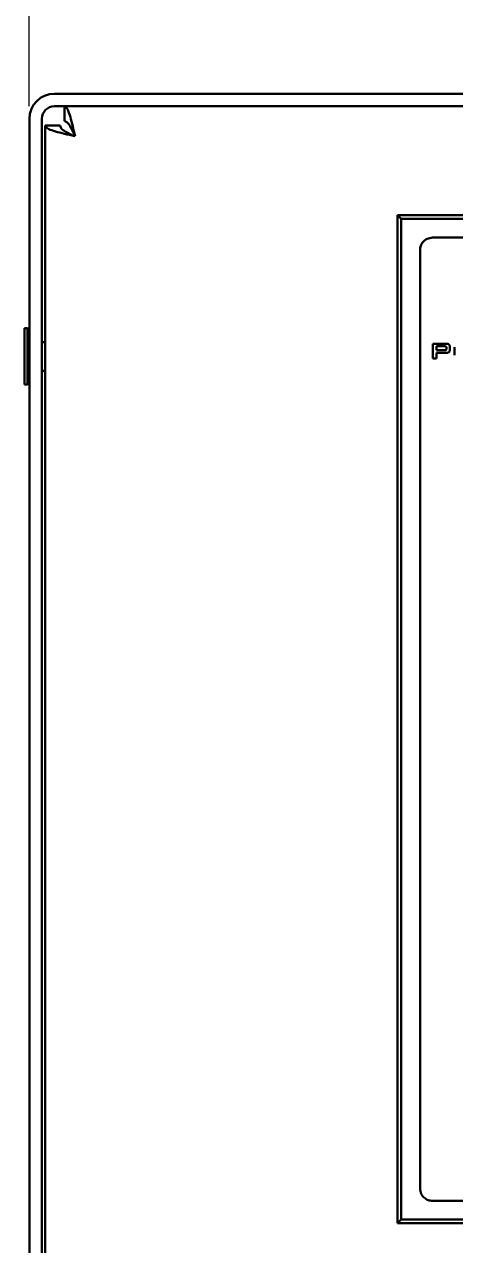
# Model space of a CAD drawing. Header units: millimetres. Extents: x 8 to 774, y 1 to 562.
# Drawn here: x 115.7 to 150.2, y 259.1 to 356.6 of the extents above; entities that cross this region are included whole.
import ezdxf

# ---------------------------------------------------------------- set-up
doc = ezdxf.new("R2010")
doc.units = ezdxf.units.MM
doc.layers.get('0').update_dxf_attribs({"lineweight": 9})
doc.layers.get('Defpoints').update_dxf_attribs({"lineweight": 9})
for name, color, linetype, lineweight in [('2KD_寸法１', 7, 'Continuous', 15), ('2KD_寸法１ @ 1', 7, 'Continuous', 15), ('2KD_寸法１ @ 2', 7, 'Continuous', 15)]:
    doc.layers.add(name, color=color, linetype=linetype, lineweight=lineweight)
doc.styles.get("Standard").update_dxf_attribs({"font": 'simplex.shx', "width": 0.8, "bigfont": 'extfont.shx'})
doc.dimstyles.new('KD-STD', dxfattribs={"dimscale": 0, "dimtxt": 2.5, "dimasz": 2.5, "dimexe": 1, "dimexo": 1, "dimgap": 1, "dimtad": 1, "dimdsep": 46, "dimtxsty": 'Standard', "dimblk": 'OPEN30', "dimcen": 0, "dimadec": 0, "dimazin": 0, "dimtfac": 1, "dimtmove": 0, "dimatfit": 3, "dimldrblk": 'OPEN30', "dimfxl": 1, "dimtfill": 1, "dimtolj": 1, "dimtzin": 0, "dimlwd": 15, "dimlwe": 15, "dimarcsym": 0})

# ---------------------------------------------------------------- blocks, each defined once
blk = doc.blocks.new('_Open30')
at = {"lineweight": -2}
for p, q in [((-1, 0.268), (0, 0)), ((0, 0), (-1, -0.268)), ((0, 0), (-1, 0))]:
    blk.add_line(p, q, dxfattribs=at)
blk = doc.blocks.new('*D74')
at = {"layer": '2KD_寸法１', "color": 0, "lineweight": 15}
for p, q in [((116.139, 350.045), (116.139, 380.417)), ((216.139, 350.045), (216.139, 380.417)), ((118.639, 379.417), (213.639, 379.417))]:
    blk.add_line(p, q, dxfattribs=at)
at = {"layer": 'Defpoints', "color": 0}
for p in [(216.139, 379.417), (116.139, 349.045), (216.139, 349.045)]:
    blk.add_point(p, dxfattribs=at)
at = {"layer": '2KD_寸法１', "color": 0, "lineweight": 15, "xscale": 2.5, "yscale": 2.5, "zscale": 2.5, "rotation": 180}
blk.add_blockref('_Open30', (116.139, 379.417), dxfattribs=at)
at = {"layer": '2KD_寸法１', "color": 0, "lineweight": 15, "xscale": 2.5, "yscale": 2.5, "zscale": 2.5}
blk.add_blockref('_Open30', (216.139, 379.417), dxfattribs=at)
at = {"layer": '2KD_寸法１', "color": 0, "insert": (166.139, 381.667), "char_height": 2.5, "attachment_point": 5, "bg_fill": 3, "box_fill_scale": 1.1, "bg_fill_color": 9, "bg_fill_true_color": 13158600, "bg_fill_transparency": 4391702}
blk.add_mtext('\\A1;100', dxfattribs=at)
blk = doc.blocks.new('*D75')
at = {"layer": '2KD_寸法１', "color": 0, "lineweight": 15}
for p, q in [((116.139, 351.045), (116.139, 381.417)), ((216.139, 351.045), (216.139, 381.417)), ((121.139, 379.417), (211.139, 379.417))]:
    blk.add_line(p, q, dxfattribs=at)
at = {"layer": 'Defpoints', "color": 0}
for p in [(216.139, 379.417), (116.139, 349.045), (216.139, 349.045)]:
    blk.add_point(p, dxfattribs=at)
at = {"layer": '2KD_寸法１', "color": 0, "lineweight": 15, "xscale": 5, "yscale": 5, "zscale": 5, "rotation": 180}
blk.add_blockref('_Open30', (116.139, 379.417), dxfattribs=at)
at = {"layer": '2KD_寸法１', "color": 0, "lineweight": 15, "xscale": 5, "yscale": 5, "zscale": 5}
blk.add_blockref('_Open30', (216.139, 379.417), dxfattribs=at)
at = {"layer": '2KD_寸法１', "color": 0, "insert": (166.139, 383.917), "char_height": 5, "attachment_point": 5, "bg_fill": 3, "box_fill_scale": 1.1, "bg_fill_color": 9, "bg_fill_true_color": 13158600, "bg_fill_transparency": 4391746}
blk.add_mtext('\\A1;100', dxfattribs=at)
blk = doc.blocks.new('A$C396656B2')
at = {"color": 7, "linetype": 'Continuous', "lineweight": 30}
for p, q in [((0.004, 0), (96.004, 0)), ((0.004, -1), (96.004, -1)), ((0.808, -1), (0.808, -2.2)), ((-1.996, -128), (-1.996, -2)), ((-0.996, -128), (-0.996, -2)), ((-0.746, -2.554), (-0.746, -127.246)), ((-0.746, -2.554), (0.454, -2.554)), ((27.466, -9.711), (88.043, -9.711)), ((27.466, -90.289), (27.466, -9.711)), ((27.466, -9.711), (27.754, -10)), ((27.754, -90), (27.754, -10)), ((27.754, -10), (87.754, -10)), ((85.255, -11.5), (30.255, -11.5)), ((29.255, -12.5), (29.255, -87.501)), ((-2.146, -18.75), (-2.396, -18.75)), ((-2.396, -23.25), (-2.396, -18.75)), ((-1.996, -18.9), (-2.146, -18.75)), ((-2.146, -23.25), (-2.146, -18.75)), ((-0.746, -19.853), (-0.918, -19.853)), ((30.279, -19.985), (30.279, -21.178)), ((31.354, -19.985), (30.279, -19.985)), ((31.23, -20.19), (30.565, -20.19)), ((30.565, -20.19), (30.565, -20.507)), ((31.362, -20.411), (31.362, -20.287)), ((31.633, -20.481), (31.633, -20.216)), ((32.022, -20.266), (32.022, -20.896)), ((30.279, -21.178), (30.565, -21.178)), ((30.565, -20.507), (31.23, -20.507)), ((30.565, -21.178), (30.565, -20.713)), ((30.565, -20.713), (31.354, -20.713)), ((-0.918, -22.147), (-0.746, -22.147)), ((-2.396, -23.25), (-2.146, -23.25)), ((-2.146, -23.25), (-1.996, -23.1)), ((30.255, -88.501), (85.255, -88.501)), ((27.466, -90.289), (27.754, -90)), ((88.043, -90.289), (27.466, -90.289)), ((87.754, -90), (27.754, -90))]:
    blk.add_line(p, q, dxfattribs=at)
for centre, radius, start, end in [((0.004, -2), 2, 90, 180), ((0.004, -2), 1, 90, 180), ((-0.918, -19.553), 0.3, 255.02603, 270), ((-0.918, -22.447), 0.3, 90, 104.97397)]:
    blk.add_arc(centre, radius, start, end, dxfattribs=at)
for points, knots in [([(1.654, -3.4), (1.592, -3.123), (1.468, -2.57), (1.282, -1.838), (1.095, -1.294), (0.937, -1.032), (0.842, -1.008), (0.808, -1)], [0, 0, 0, 0, 0.220052, 0.440123, 0.660192, 0.880263, 1, 1, 1, 1]), ([(-0.746, -2.554), (-0.718, -2.616), (-0.662, -2.74), (-0.228, -2.926), (0.408, -3.113), (1.079, -3.271), (1.504, -3.366), (1.654, -3.4)], [0, 0, 0, 0, 0.220052, 0.440123, 0.660191, 0.880262, 1, 1, 1, 1]), ([(0.454, -2.554), (0.47, -2.62), (0.502, -2.753), (0.75, -2.953), (1.108, -3.152), (1.435, -3.301), (1.618, -3.384), (1.654, -3.4)], [0, 0, 0, 0, 0.235626, 0.471247, 0.706777, 0.942303, 1, 1, 1, 1]), ([(1.654, -3.4), (1.588, -3.252), (1.455, -2.956), (1.255, -2.572), (1.056, -2.301), (0.906, -2.206), (0.824, -2.201), (0.808, -2.2)], [0, 0, 0, 0, 0.235623, 0.471245, 0.706775, 0.942303, 1, 1, 1, 1]), ([(30.255, -11.5), (30.106, -11.52), (29.813, -11.558), (29.488, -11.825), (29.291, -12.151), (29.267, -12.383), (29.255, -12.5)], [0, 0, 0, 0, 0.283706, 0.557933, 0.77504, 1, 1, 1, 1]), ([(31.334, -20.212), (31.327, -20.208), (31.313, -20.2), (31.278, -20.192), (31.249, -20.191), (31.23, -20.19)], [0, 0, 0, 0, 0.204994, 0.463158, 1, 1, 1, 1]), ([(31.362, -20.287), (31.362, -20.278), (31.361, -20.261), (31.355, -20.24), (31.346, -20.223), (31.338, -20.216), (31.334, -20.212)], [0, 0, 0, 0, 0.327273, 0.607962, 0.807078, 1, 1, 1, 1]), ([(31.334, -20.485), (31.339, -20.481), (31.349, -20.471), (31.36, -20.445), (31.361, -20.424), (31.362, -20.411)], [0, 0, 0, 0, 0.246034, 0.507827, 1, 1, 1, 1]), ([(31.568, -20.039), (31.554, -20.03), (31.524, -20.009), (31.45, -19.989), (31.392, -19.987), (31.354, -19.985)], [0, 0, 0, 0, 0.224256, 0.486725, 1, 1, 1, 1]), ([(31.567, -20.658), (31.579, -20.647), (31.602, -20.623), (31.629, -20.562), (31.632, -20.513), (31.633, -20.481)], [0, 0, 0, 0, 0.246002, 0.509325, 1, 1, 1, 1]), ([(31.633, -20.216), (31.633, -20.195), (31.631, -20.156), (31.615, -20.092), (31.585, -20.059), (31.568, -20.039)], [0, 0, 0, 0, 0.326848, 0.609122, 1, 1, 1, 1]), ([(31.23, -20.507), (31.253, -20.507), (31.284, -20.506), (31.319, -20.495), (31.329, -20.488), (31.334, -20.485)], [0, 0, 0, 0, 0.654309, 0.842595, 1, 1, 1, 1]), ([(31.354, -20.713), (31.402, -20.712), (31.478, -20.71), (31.543, -20.672), (31.567, -20.658)], [0, 0, 0, 0, 0.629734, 1, 1, 1, 1]), ([(29.255, -87.501), (29.274, -87.65), (29.312, -87.943), (29.579, -88.268), (29.906, -88.465), (30.137, -88.489), (30.255, -88.501)], [0, 0, 0, 0, 0.283608, 0.557846, 0.775, 1, 1, 1, 1])]:
    blk.add_open_spline(points, degree=3, knots=knots, dxfattribs=at)
blk = doc.blocks.new('*U83')
at = {"layer": '2KD_寸法１ @ 1'}
dim = blk.add_linear_dim(base=(216.139, 379.417), p1=(116.139, 349.045), p2=(216.139, 349.045), dimstyle='KD-STD', override={"dimscale": 1, "dimtix": 0, "dimtofl": 1, "dimtmove": 0, "dimatfit": 3}, dxfattribs=at)
dim.commit()
dim.dimension.update_dxf_attribs({"geometry": '*D74', "text_midpoint": (166.139, 381.667)})
at = {"layer": '2KD_寸法１ @ 2'}
dim = blk.add_linear_dim(base=(216.139, 379.417), p1=(116.139, 349.045), p2=(216.139, 349.045), dimstyle='KD-STD', override={"dimscale": 2, "dimtix": 0, "dimtofl": 1, "dimtmove": 0, "dimatfit": 3}, dxfattribs=at)
dim.commit()
dim.dimension.update_dxf_attribs({"geometry": '*D75', "text_midpoint": (166.139, 383.917)})

msp = doc.modelspace()

# ---------------------------------------------------------------- block references
at = {"layer": '2KD_寸法１'}
msp.add_blockref('*U83', (0, 0), dxfattribs=at)

# ---------------------------------------------------------------- next in the draw order: block references
msp.add_blockref('A$C396656B2', (118.139, 351.045))

doc.saveas('drawing.dxf')
